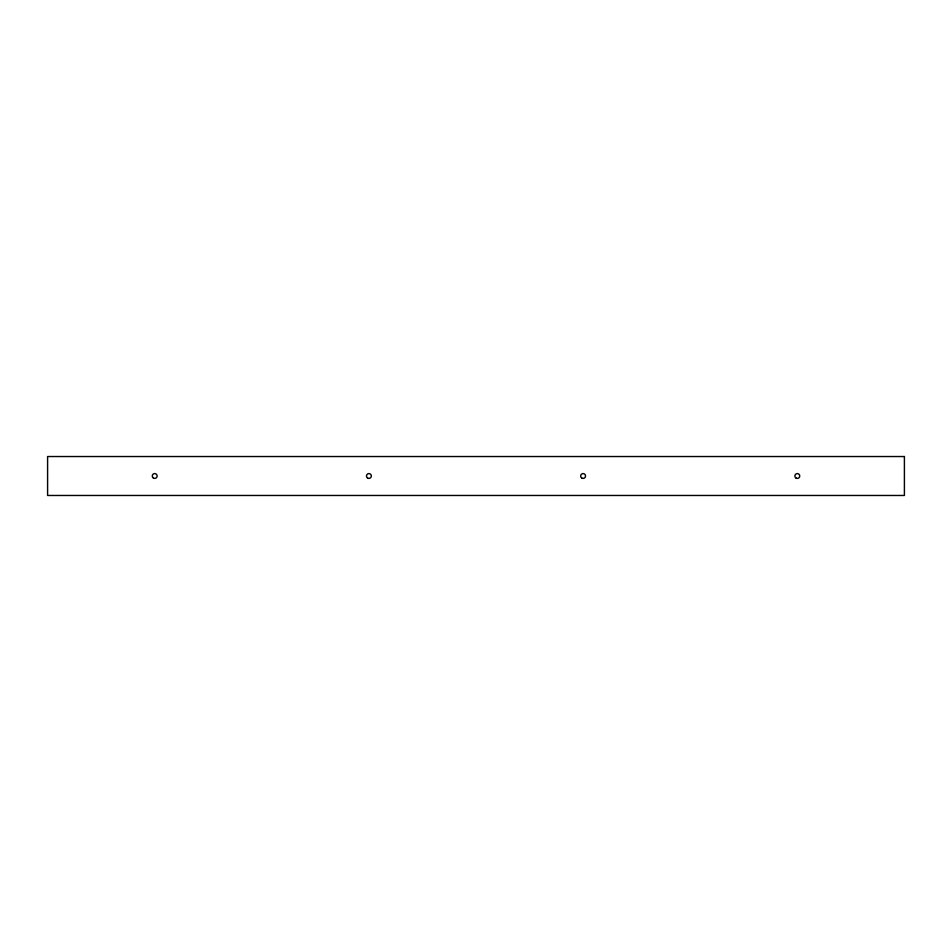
<?xml version="1.0" encoding="UTF-8"?>
<svg xmlns="http://www.w3.org/2000/svg" width="952" height="952" viewBox="0 0 952 952"><rect width="100%" height="100%" fill="white"/><g stroke="black" fill="none" stroke-linecap="round" stroke-linejoin="round"><path stroke-width="1.43" d="M904.4 456.532L47.6 456.532L47.6 495.468L904.4 495.468L904.4 456.532M153.486 478.106A2.439 2.439 0 0 0 157.139 476A2.439 2.439 0 0 0 153.486 473.894A2.439 2.439 0 0 0 153.486 478.106M367.686 478.106A2.439 2.439 0 0 0 371.339 476A2.439 2.439 0 0 0 367.686 473.894A2.439 2.439 0 0 0 367.686 478.106M581.886 478.106A2.439 2.439 0 0 0 585.539 476A2.439 2.439 0 0 0 581.886 473.894A2.439 2.439 0 0 0 581.886 478.106M796.086 478.106A2.439 2.439 0 0 0 799.739 476A2.439 2.439 0 0 0 796.086 473.894A2.439 2.439 0 0 0 796.086 478.106"/></g></svg>
